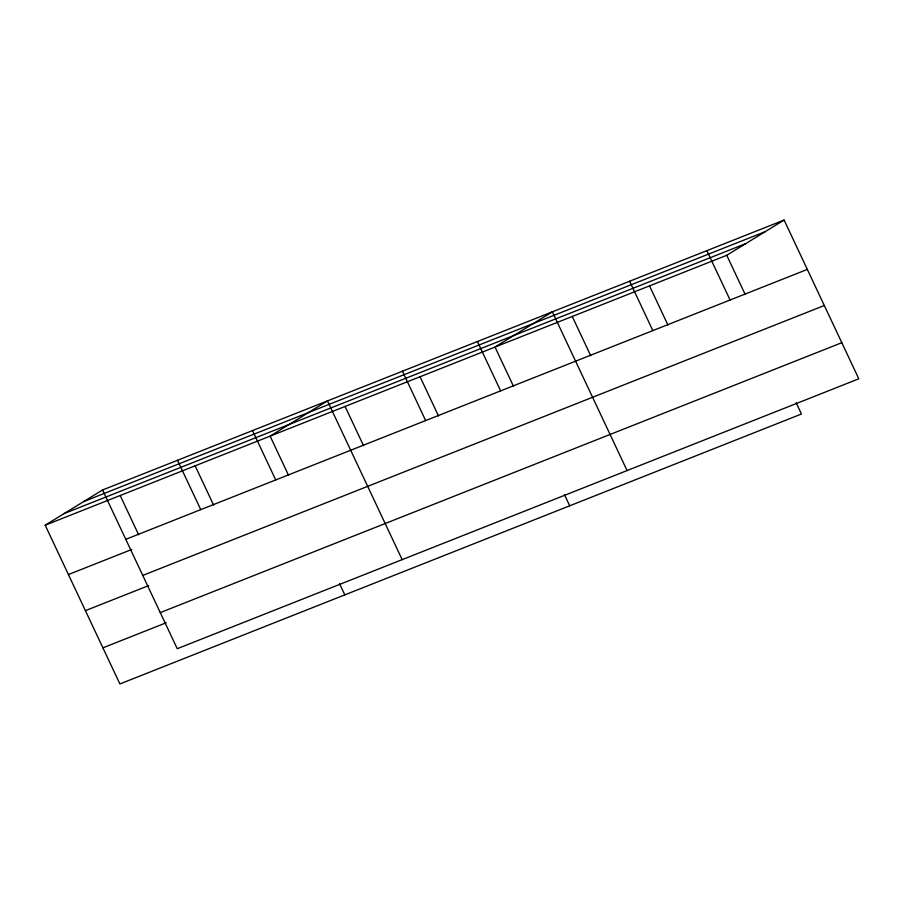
<?xml version="1.0" encoding="UTF-8"?>
<svg xmlns="http://www.w3.org/2000/svg" width="904" height="904" viewBox="0 0 904 904"><rect width="100%" height="100%" fill="white"/><g stroke="black" fill="none" stroke-linecap="round" stroke-linejoin="round"><path stroke-width="1.36" d="M796.175 402.822L801.441 414.021L119.893 683.944L45.2 525.201L102.559 489.979L784.107 220.056L858.8 378.799L177.252 648.71L102.559 489.979M45.2 525.201L726.748 255.29L784.107 220.056M83.631 501.596L765.179 231.684M64.127 513.574L745.676 243.662M125.78 539.326L807.328 269.415M68.421 574.548L131.758 549.474M142.764 575.419L824.312 305.507M85.405 610.652L148.742 585.566M160.268 612.607L841.816 342.695M102.909 647.84L166.246 622.754M726.748 255.29L745.212 294.523M706.86 250.657L730.082 300.004M649.513 285.879L667.966 325.112M629.625 281.246L652.846 330.593M572.266 316.468L590.719 355.701M627.071 470.566L552.378 311.835L495.019 347.057L513.483 386.291M564.446 494.59L569.712 505.799M477.414 341.52L500.635 390.867M420.055 376.753L438.508 415.976M402.438 371.216L425.66 420.563M345.079 406.438L363.544 445.672M402.167 559.632L327.463 400.901L270.115 436.135L288.568 475.357M339.531 583.668L344.808 594.866M252.498 430.598L275.72 479.945M195.14 465.82L213.604 505.053M177.523 460.283L200.744 509.63M120.175 495.516L138.628 534.739"/></g></svg>
